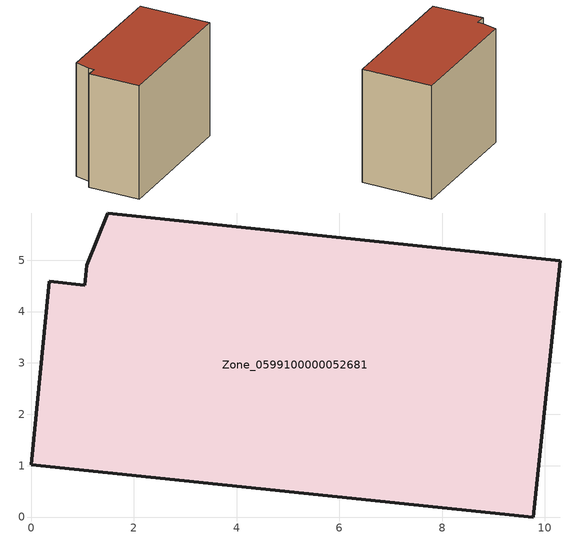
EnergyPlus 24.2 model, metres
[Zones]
Zone_0599100000052681
 floor ground (C_G): 10.3,4.99 9.77,0 0,1.02 0.35,4.59 1.04,4.51 1.08,4.9 1.49,5.92 z2.47
 wall outside (C_F): 0.35,4.59 0,1.02 9.77,0 10.3,4.99 1.49,5.92 1.08,4.9 1.04,4.51 0.35,4.59 z2.47:10.62
 roof outside (C_R): 1.49,5.92 1.08,4.9 1.04,4.51 0.35,4.59 0,1.02 9.77,0 10.3,4.99 z10.62
[BUILDING]
Pand.0599100000052681: North Axis=0; Terrain=City; Loads Convergence Tolerance Value=0.04; Temperature Convergence Tolerance Value=0.4; Solar Distribution=FullExterior; Maximum Number of Warmup Days=25; Minimum Number of Warmup Days=1
[Site:Location]
Rotterdam.The.Hague.AP_ZH_NLD Design_Conditions: Latitude=51.96; Longitude=4.45; Time Zone=1; Elevation=-4.5
[SITE:GROUNDTEMPERATURE:BUILDINGSURFACE]
18, 18, 18, 18, 18, 18, 18, 18, 18, 18, 18, 18
[MATERIAL] Thermal Absorptance=0.9; Solar Absorptance=0.7; Visible Absorptance=0.7
Name | Roughness | Thickness | Conductivity | Density | Specific Heat
G.TI.1946 | MediumSmooth | 0.15 | 1 | 540 | 1210
F.TI.1946 | Rough | 0.3 | 0.857143 | 1920 | 840
R.TI.1946 | MediumRough | 0.2 | 0.1 | 1500 | 1000
[CONSTRUCTION]
C_G: G.TI.1946
C_F: F.TI.1946
C_R: R.TI.1946
[ZONE]
Zone_0599100000052681: Type=1; Multiplier=1; Ceiling Height=Autocalculate; Volume=Autocalculate; Floor Area=autocalculate; Part of Total Floor Area=Yes
[ZONEINFILTRATION:DESIGNFLOWRATE]
Infil_Zone_0599100000052681: Zone or ZoneList or Space or SpaceList=Zone_0599100000052681; Schedule=AlwaysOn; Design Flow Rate Calculation Method=Flow/Area; Flow Rate per Floor Area=0.003; Constant Term Coefficient=1; Temperature Term Coefficient=0; Velocity Term Coefficient=0; Velocity Squared Term Coefficient=0
[HVACTEMPLATE:ZONE:IDEALLOADSAIRSYSTEM]
Zone_0599100000052681: Maximum Heating Supply Air Temperature=50; Minimum Cooling Supply Air Temperature=13; Maximum Heating Supply Air Humidity Ratio=0.0156; Minimum Cooling Supply Air Humidity Ratio=0.0077; Heating Limit=NoLimit; Cooling Limit=NoLimit; Dehumidification Control Type=ConstantSensibleHeatRatio; Cooling Sensible Heat Ratio=0.7; Dehumidification Setpoint=60; Humidification Control Type=None; Humidification Setpoint=30; Outdoor Air Method=None; Outdoor Air Flow Rate per Person=0.00944; Outdoor Air Flow Rate per Zone Floor Area=0; Outdoor Air Flow Rate per Zone=0; Demand Controlled Ventilation Type=None; Outdoor Air Economizer Type=NoEconomizer; Heat Recovery Type=None; Sensible Heat Recovery Effectiveness=0.7; Latent Heat Recovery Effectiveness=0.65
[ZONECONTROL:THERMOSTAT]
ThermostatControl_Zone_0599100000052681: Zone or ZoneList=Zone_0599100000052681; Control Type Schedule=DualSetpointControlType; Control 1=Thermostat_Zone_0599100000052681; Temperature Difference Between Cutout And Setpoint=0
[THERMOSTATSETPOINT:DUALSETPOINT]
Thermostat_Zone_0599100000052681: Heating Setpoint Temperature Schedule=HeatingSetpoint_Zone_0599100000052681; Cooling Setpoint Temperature Schedule=CoolingSetpoint_Zone_0599100000052681
[SCHEDULE:COMPACT]
HeatingSetpoint_Zone_0599100000052681: Through: 12/31, For: AllDays, Until: 24:00, 21
CoolingSetpoint_Zone_0599100000052681: Through: 12/31, For: AllDays, Until: 24:00, 24
DualSetpointControlType: Through: 12/31, For: AllDays, Until: 24:00, 4
AlwaysOn: Through: 12/31, For: AllDays, Until: 24:00, 1
